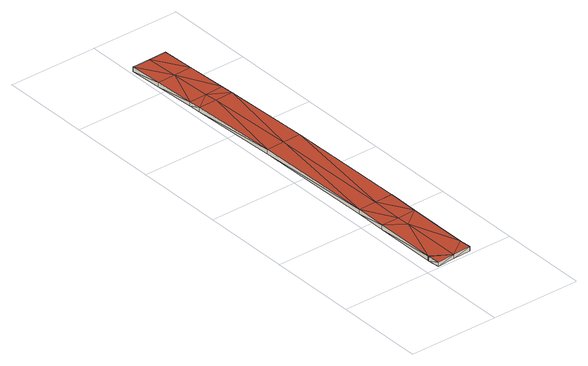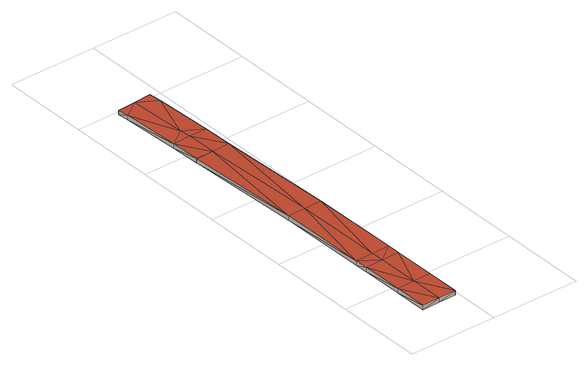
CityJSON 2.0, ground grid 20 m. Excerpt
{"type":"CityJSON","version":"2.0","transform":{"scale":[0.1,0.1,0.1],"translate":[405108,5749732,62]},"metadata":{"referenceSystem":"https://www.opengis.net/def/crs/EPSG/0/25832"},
"CityObjects":{
"building1":{"type":"Building","attributes":{"Geometrietyp2DReferenz":"2000","Gemeindeschluessel":"05515000","function":"53001_1800","roofType":"9999","measuredHeight":1},"geometry":[{"type":"Solid","lod":"2","boundaries":[[[[0,1,2]],[[1,3,2]],[[4,5,0]],[[5,1,0]],[[6,7,4]],[[7,5,4]],[[8,9,6]],[[9,7,6]],[[10,11,8]],[[11,9,8]],[[12,13,10]],[[13,11,10]],[[14,15,12]],[[15,13,12]],[[16,17,14]],[[17,15,14]],[[18,19,16]],[[19,17,16]],[[20,21,18]],[[21,19,18]],[[22,23,20]],[[23,21,20]],[[24,25,22]],[[25,23,22]],[[26,27,24]],[[27,25,24]],[[28,29,26]],[[29,27,26]],[[30,31,28]],[[31,29,28]],[[32,33,30]],[[33,31,30]],[[34,35,32]],[[35,33,32]],[[36,37,34]],[[37,35,34]],[[38,39,36]],[[39,37,36]],[[40,41,38]],[[41,39,38]],[[42,43,40]],[[43,41,40]],[[44,45,42]],[[45,43,42]],[[2,3,44]],[[3,45,44]],[[46,3,5]],[[5,3,1]],[[47,46,7]],[[7,46,5]],[[48,47,9]],[[9,47,7]],[[49,48,9]],[[49,9,11]],[[50,49,11]],[[50,11,13]],[[15,50,13]],[[51,50,17]],[[17,50,15]],[[52,51,17]],[[21,23,19]],[[23,52,19]],[[19,52,17]],[[43,45,46]],[[46,45,3]],[[41,43,46]],[[41,46,47]],[[39,41,47]],[[39,47,48]],[[39,48,37]],[[37,48,49]],[[51,35,50]],[[35,37,49]],[[35,49,50]],[[33,35,51]],[[51,52,33]],[[27,29,25]],[[31,33,52]],[[31,52,23]],[[23,25,29]],[[23,29,31]],[[53,4,2]],[[4,0,2]],[[54,6,53]],[[6,4,53]],[[55,8,54]],[[8,6,54]],[[56,8,55]],[[56,10,8]],[[57,10,56]],[[57,12,10]],[[14,12,57]],[[58,16,57]],[[16,14,57]],[[59,16,58]],[[20,18,22]],[[22,18,59]],[[18,16,59]],[[42,53,44]],[[53,2,44]],[[40,53,42]],[[40,54,53]],[[38,54,40]],[[38,55,54]],[[38,36,55]],[[36,56,55]],[[34,56,36]],[[34,57,56]],[[32,58,34]],[[58,57,34]],[[58,32,59]],[[26,24,28]],[[30,59,32]],[[30,22,59]],[[22,28,24]],[[22,30,28]]]],"semantics":{"surfaces":[{"type":"WallSurface"},{"type":"GroundSurface"},{"type":"RoofSurface"}],"values":[[0,0,0,0,0,0,0,0,0,0,0,0,0,0,0,0,0,0,0,0,0,0,0,0,0,0,0,0,0,0,0,0,0,0,0,0,0,0,0,0,0,0,0,0,0,0,1,1,1,1,1,1,1,1,1,1,1,1,1,1,1,1,1,1,1,1,1,1,1,1,1,1,1,1,1,1,1,1,1,1,1,2,2,2,2,2,2,2,2,2,2,2,2,2,2,2,2,2,2,2,2,2,2,2,2,2,2,2,2,2,2,2,2,2,2,2]]}}]}
},
"vertices":[
[87,893,11],[87,893,1],[47,892,11],[47,892,1],[89,820,13],[89,820,3],[91,728,15],[91,728,5],[92,700,16],[92,700,6],[97,503,19],[97,503,9],[104,236,16],[104,236,6],[104,235,16],[104,235,6],[104,168,15],[104,168,5],[107,34,12],[107,34,2],[109,8,12],[109,8,2],[69,6,12],[69,6,2],[29,3,12],[29,3,2],[27,30,12],[27,30,2],[27,31,12],[27,31,2],[27,32,12],[27,32,2],[24,166,15],[24,166,5],[24,234,16],[24,234,6],[17,501,19],[17,501,9],[12,698,16],[12,698,6],[11,726,15],[11,726,5],[9,818,13],[9,818,3],[7,891,11],[7,891,1],[49,819,3],[51,727,5],[52,699,6],[57,502,9],[64,235,6],[64,166,5],[66,140,4],[49,819,13],[51,727,15],[52,699,16],[57,502,19],[64,235,16],[64,166,15],[66,140,14]
]}
